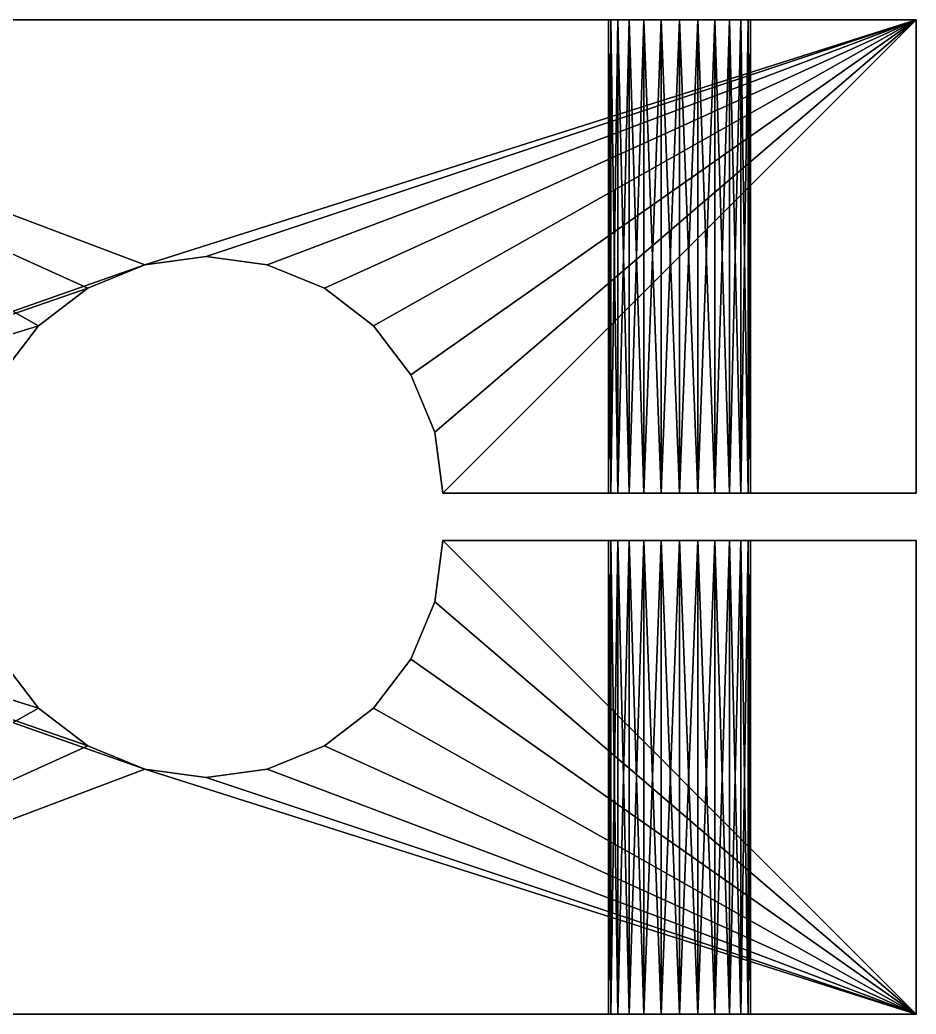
# Model space of a CAD drawing. Header units: metres. Extents: x 0 to 683, y 0 to 667.
# Drawn here: x 191.07 to 210, y 355.77 to 376.77 of the extents above; entities that cross this region are included whole.
import ezdxf

# ---------------------------------------------------------------- set-up
doc = ezdxf.new("R2010")
doc.units = ezdxf.units.M

msp = doc.modelspace()

# ---------------------------------------------------------------- meshes
at = {"layer": 'Mesa Holder'}
mesh = msp.add_polyface(dxfattribs=at)
corners = [(190, 366.769, 0), (180, 376.769, 0), (180, 366.769, 0), (190.17, 368.063, 0), (190.67, 369.269, 0), (191.464, 370.304, 0), (192.5, 371.099, 0), (193.706, 371.598, 0), (210, 376.769, 0), (195, 371.769, 0), (196.294, 371.598, 0), (197.5, 371.099, 0), (198.536, 370.304, 0), (199.33, 369.269, 0), (199.83, 368.063, 0), (200, 366.769, 0), (210, 366.769, 0)]
mesh.append_faces([[corners[k] for k in face] for face in [(0, 1, 2), (8, 15, 16)]], dxfattribs={"vtx0": -1})
mesh.append_faces([[corners[k] for k in face] for face in [(1, 7, 8)]], dxfattribs={"vtx0": -1, "vtx1": -1})
mesh.append_faces([[corners[k] for k in face] for face in [(1, 0, 3), (1, 3, 4), (1, 4, 5), (1, 5, 6), (1, 6, 7), (8, 7, 9), (8, 9, 10), (8, 10, 11), (8, 11, 12), (8, 12, 13), (8, 13, 14), (8, 14, 15)]], dxfattribs={"vtx0": -1, "vtx2": -1})
mesh = msp.add_polyface(dxfattribs=at)
corners = [(180, 376.769, -10), (193.706, 371.598, -10), (180, 366.769, -10), (210, 376.769, -10), (192.5, 371.099, -10), (191.464, 370.304, -10), (190.67, 369.269, -10), (190.17, 368.063, -10), (190, 366.769, -10), (195, 371.769, -10), (196.294, 371.598, -10), (197.5, 371.099, -10), (198.536, 370.304, -10), (199.33, 369.269, -10), (199.83, 368.063, -10), (200, 366.769, -10), (210, 366.769, -10)]
mesh.append_faces([[corners[k] for k in face] for face in [(2, 7, 8), (15, 3, 16)]], dxfattribs={"vtx0": -1})
mesh.append_faces([[corners[k] for k in face] for face in [(0, 1, 2), (1, 3, 9), (9, 3, 10), (10, 3, 11), (11, 3, 12), (12, 3, 13), (13, 3, 14), (14, 3, 15)]], dxfattribs={"vtx0": -1, "vtx1": -1})
mesh.append_faces([[corners[k] for k in face] for face in [(1, 0, 3), (2, 1, 4), (2, 4, 5), (2, 5, 6), (2, 6, 7)]], dxfattribs={"vtx0": -1, "vtx2": -1})
mesh = msp.add_polyface(dxfattribs=at)
corners = [(210, 376.769, 0), (205.388, 376.769, -3.551), (180, 376.769, 0), (205.75, 376.769, -3.701), (206.061, 376.769, -3.939), (206.299, 376.769, -4.25), (210, 376.769, -10), (205, 376.769, -3.5), (206.449, 376.769, -4.612), (206.5, 376.769, -5), (206.449, 376.769, -5.388), (206.299, 376.769, -5.75), (206.061, 376.769, -6.061), (205.75, 376.769, -6.299), (205.388, 376.769, -6.449), (205, 376.769, -6.5), (185, 376.769, -6.5), (183.701, 376.769, -4.25), (180, 376.769, -10), (183.939, 376.769, -3.939), (184.25, 376.769, -3.701), (184.612, 376.769, -3.551), (185, 376.769, -3.5), (183.551, 376.769, -4.612), (183.5, 376.769, -5), (183.551, 376.769, -5.388), (183.701, 376.769, -5.75), (183.939, 376.769, -6.061), (184.25, 376.769, -6.299), (184.612, 376.769, -6.449), (204.612, 376.769, -3.551), (185.388, 376.769, -3.551), (204.25, 376.769, -3.701), (185.75, 376.769, -3.701), (203.939, 376.769, -3.939), (186.061, 376.769, -3.939), (203.701, 376.769, -4.25), (186.299, 376.769, -4.25), (203.551, 376.769, -4.612), (186.449, 376.769, -4.612), (203.5, 376.769, -5), (186.5, 376.769, -5), (203.551, 376.769, -5.388), (186.449, 376.769, -5.388), (203.701, 376.769, -5.75), (186.299, 376.769, -5.75), (203.939, 376.769, -6.061), (186.061, 376.769, -6.061), (204.25, 376.769, -6.299), (185.75, 376.769, -6.299), (204.612, 376.769, -6.449), (185.388, 376.769, -6.449)]
mesh.append_faces([[corners[k] for k in face] for face in [(0, 1, 2), (1, 0, 3), (3, 0, 4), (4, 0, 5), (5, 6, 8), (8, 6, 9), (9, 6, 10), (10, 6, 11), (11, 6, 12), (12, 6, 13), (13, 6, 14), (14, 6, 15), (2, 17, 18), (17, 2, 19), (19, 2, 20), (20, 2, 21), (21, 2, 22), (18, 16, 6), (30, 22, 7), (22, 30, 31), (31, 32, 33), (33, 34, 35), (35, 36, 37), (37, 38, 39), (39, 40, 41), (41, 42, 43), (43, 44, 45), (45, 46, 47), (47, 48, 49), (49, 50, 51), (51, 15, 16)]], dxfattribs={"vtx0": -1, "vtx1": -1})
mesh.append_faces([[corners[k] for k in face] for face in [(15, 6, 16), (22, 2, 7)]], dxfattribs={"vtx0": -1, "vtx1": -1, "vtx2": -1})
mesh.append_faces([[corners[k] for k in face] for face in [(5, 0, 6), (2, 1, 7), (18, 17, 23), (18, 23, 24), (18, 24, 25), (18, 25, 26), (18, 26, 27), (18, 27, 28), (18, 28, 29), (18, 29, 16), (31, 30, 32), (33, 32, 34), (35, 34, 36), (37, 36, 38), (39, 38, 40), (41, 40, 42), (43, 42, 44), (45, 44, 46), (47, 46, 48), (49, 48, 50), (51, 50, 15)]], dxfattribs={"vtx0": -1, "vtx2": -1})
mesh = msp.add_polyface(dxfattribs=at)
corners = [(203.551, 366.769, -4.612), (203.5, 376.769, -5), (203.551, 376.769, -4.612), (203.5, 366.769, -5)]
mesh.append_faces([[corners[k] for k in face] for face in [(0, 1, 2), (1, 0, 3)]], dxfattribs={"vtx0": -1})
mesh = msp.add_polyface(dxfattribs=at)
corners = [(203.5, 366.769, -5), (203.551, 376.769, -5.388), (203.5, 376.769, -5), (203.551, 366.769, -5.388)]
mesh.append_faces([[corners[k] for k in face] for face in [(0, 1, 2), (1, 0, 3)]], dxfattribs={"vtx0": -1})
mesh = msp.add_polyface(dxfattribs=at)
corners = [(203.551, 366.769, -5.388), (203.701, 376.769, -5.75), (203.551, 376.769, -5.388), (203.701, 366.769, -5.75)]
mesh.append_faces([[corners[k] for k in face] for face in [(0, 1, 2), (1, 0, 3)]], dxfattribs={"vtx0": -1})
mesh = msp.add_polyface(dxfattribs=at)
corners = [(203.701, 366.769, -4.25), (203.551, 376.769, -4.612), (203.701, 376.769, -4.25), (203.551, 366.769, -4.612)]
mesh.append_faces([[corners[k] for k in face] for face in [(0, 1, 2), (1, 0, 3)]], dxfattribs={"vtx0": -1})
mesh = msp.add_polyface(dxfattribs=at)
corners = [(203.701, 366.769, -5.75), (203.939, 376.769, -6.061), (203.701, 376.769, -5.75), (203.939, 366.769, -6.061)]
mesh.append_faces([[corners[k] for k in face] for face in [(0, 1, 2), (1, 0, 3)]], dxfattribs={"vtx0": -1})
mesh = msp.add_polyface(dxfattribs=at)
corners = [(203.939, 366.769, -3.939), (203.701, 376.769, -4.25), (203.939, 376.769, -3.939), (203.701, 366.769, -4.25)]
mesh.append_faces([[corners[k] for k in face] for face in [(0, 1, 2), (1, 0, 3)]], dxfattribs={"vtx0": -1})
mesh = msp.add_polyface(dxfattribs=at)
corners = [(204.25, 376.769, -3.701), (203.939, 366.769, -3.939), (203.939, 376.769, -3.939), (204.25, 366.769, -3.701)]
mesh.append_faces([[corners[k] for k in face] for face in [(0, 1, 2), (1, 0, 3)]], dxfattribs={"vtx0": -1})
mesh = msp.add_polyface(dxfattribs=at)
corners = [(204.25, 366.769, -6.299), (203.939, 376.769, -6.061), (203.939, 366.769, -6.061), (204.25, 376.769, -6.299)]
mesh.append_faces([[corners[k] for k in face] for face in [(0, 1, 2), (1, 0, 3)]], dxfattribs={"vtx0": -1})
mesh = msp.add_polyface(dxfattribs=at)
corners = [(204.612, 376.769, -3.551), (204.25, 366.769, -3.701), (204.25, 376.769, -3.701), (204.612, 366.769, -3.551)]
mesh.append_faces([[corners[k] for k in face] for face in [(0, 1, 2), (1, 0, 3)]], dxfattribs={"vtx0": -1})
mesh = msp.add_polyface(dxfattribs=at)
corners = [(204.612, 366.769, -6.449), (204.25, 376.769, -6.299), (204.25, 366.769, -6.299), (204.612, 376.769, -6.449)]
mesh.append_faces([[corners[k] for k in face] for face in [(0, 1, 2), (1, 0, 3)]], dxfattribs={"vtx0": -1})
mesh = msp.add_polyface(dxfattribs=at)
corners = [(205, 376.769, -3.5), (204.612, 366.769, -3.551), (204.612, 376.769, -3.551), (205, 366.769, -3.5)]
mesh.append_faces([[corners[k] for k in face] for face in [(0, 1, 2), (1, 0, 3)]], dxfattribs={"vtx0": -1})
mesh = msp.add_polyface(dxfattribs=at)
corners = [(205, 366.769, -6.5), (204.612, 376.769, -6.449), (204.612, 366.769, -6.449), (205, 376.769, -6.5)]
mesh.append_faces([[corners[k] for k in face] for face in [(0, 1, 2), (1, 0, 3)]], dxfattribs={"vtx0": -1})
mesh = msp.add_polyface(dxfattribs=at)
corners = [(205.388, 366.769, -6.449), (205, 376.769, -6.5), (205, 366.769, -6.5), (205.388, 376.769, -6.449)]
mesh.append_faces([[corners[k] for k in face] for face in [(0, 1, 2), (1, 0, 3)]], dxfattribs={"vtx0": -1})
mesh = msp.add_polyface(dxfattribs=at)
corners = [(205.388, 376.769, -3.551), (205, 366.769, -3.5), (205, 376.769, -3.5), (205.388, 366.769, -3.551)]
mesh.append_faces([[corners[k] for k in face] for face in [(0, 1, 2), (1, 0, 3)]], dxfattribs={"vtx0": -1})
mesh = msp.add_polyface(dxfattribs=at)
corners = [(205.75, 366.769, -6.299), (205.388, 376.769, -6.449), (205.388, 366.769, -6.449), (205.75, 376.769, -6.299)]
mesh.append_faces([[corners[k] for k in face] for face in [(0, 1, 2), (1, 0, 3)]], dxfattribs={"vtx0": -1})
mesh = msp.add_polyface(dxfattribs=at)
corners = [(205.75, 376.769, -3.701), (205.388, 366.769, -3.551), (205.388, 376.769, -3.551), (205.75, 366.769, -3.701)]
mesh.append_faces([[corners[k] for k in face] for face in [(0, 1, 2), (1, 0, 3)]], dxfattribs={"vtx0": -1})
mesh = msp.add_polyface(dxfattribs=at)
corners = [(206.061, 366.769, -6.061), (205.75, 376.769, -6.299), (205.75, 366.769, -6.299), (206.061, 376.769, -6.061)]
mesh.append_faces([[corners[k] for k in face] for face in [(0, 1, 2), (1, 0, 3)]], dxfattribs={"vtx0": -1})
mesh = msp.add_polyface(dxfattribs=at)
corners = [(206.061, 376.769, -3.939), (205.75, 366.769, -3.701), (205.75, 376.769, -3.701), (206.061, 366.769, -3.939)]
mesh.append_faces([[corners[k] for k in face] for face in [(0, 1, 2), (1, 0, 3)]], dxfattribs={"vtx0": -1})
mesh = msp.add_polyface(dxfattribs=at)
corners = [(206.061, 366.769, -6.061), (206.299, 376.769, -5.75), (206.061, 376.769, -6.061), (206.299, 366.769, -5.75)]
mesh.append_faces([[corners[k] for k in face] for face in [(0, 1, 2), (1, 0, 3)]], dxfattribs={"vtx0": -1})
mesh = msp.add_polyface(dxfattribs=at)
corners = [(206.299, 366.769, -4.25), (206.061, 376.769, -3.939), (206.299, 376.769, -4.25), (206.061, 366.769, -3.939)]
mesh.append_faces([[corners[k] for k in face] for face in [(0, 1, 2), (1, 0, 3)]], dxfattribs={"vtx0": -1})
mesh = msp.add_polyface(dxfattribs=at)
corners = [(206.299, 366.769, -5.75), (206.449, 376.769, -5.388), (206.299, 376.769, -5.75), (206.449, 366.769, -5.388)]
mesh.append_faces([[corners[k] for k in face] for face in [(0, 1, 2), (1, 0, 3)]], dxfattribs={"vtx0": -1})
mesh = msp.add_polyface(dxfattribs=at)
corners = [(206.449, 366.769, -4.612), (206.299, 376.769, -4.25), (206.449, 376.769, -4.612), (206.299, 366.769, -4.25)]
mesh.append_faces([[corners[k] for k in face] for face in [(0, 1, 2), (1, 0, 3)]], dxfattribs={"vtx0": -1})
mesh = msp.add_polyface(dxfattribs=at)
corners = [(206.5, 366.769, -5), (206.449, 376.769, -4.612), (206.5, 376.769, -5), (206.449, 366.769, -4.612)]
mesh.append_faces([[corners[k] for k in face] for face in [(0, 1, 2), (1, 0, 3)]], dxfattribs={"vtx0": -1})
mesh = msp.add_polyface(dxfattribs=at)
corners = [(206.449, 366.769, -5.388), (206.5, 376.769, -5), (206.449, 376.769, -5.388), (206.5, 366.769, -5)]
mesh.append_faces([[corners[k] for k in face] for face in [(0, 1, 2), (1, 0, 3)]], dxfattribs={"vtx0": -1})
mesh = msp.add_polyface(dxfattribs=at)
corners = [(210, 366.769, 0), (210, 376.769, -10), (210, 376.769, 0), (210, 366.769, -10)]
mesh.append_faces([[corners[k] for k in face] for face in [(0, 1, 2), (1, 0, 3)]], dxfattribs={"vtx0": -1})
mesh = msp.add_polyface(dxfattribs=at)
corners = [(193.706, 371.598, -10), (195, 371.769, 0), (193.706, 371.598, 0), (195, 371.769, -10)]
mesh.append_faces([[corners[k] for k in face] for face in [(0, 1, 2), (1, 0, 3)]], dxfattribs={"vtx0": -1})
mesh = msp.add_polyface(dxfattribs=at)
corners = [(195, 371.769, -10), (196.294, 371.598, 0), (195, 371.769, 0), (196.294, 371.598, -10)]
mesh.append_faces([[corners[k] for k in face] for face in [(0, 1, 2), (1, 0, 3)]], dxfattribs={"vtx0": -1})
mesh = msp.add_polyface(dxfattribs=at)
corners = [(192.5, 371.099, -10), (193.706, 371.598, 0), (192.5, 371.099, 0), (193.706, 371.598, -10)]
mesh.append_faces([[corners[k] for k in face] for face in [(0, 1, 2), (1, 0, 3)]], dxfattribs={"vtx0": -1})
mesh = msp.add_polyface(dxfattribs=at)
corners = [(196.294, 371.598, -10), (197.5, 371.099, 0), (196.294, 371.598, 0), (197.5, 371.099, -10)]
mesh.append_faces([[corners[k] for k in face] for face in [(0, 1, 2), (1, 0, 3)]], dxfattribs={"vtx0": -1})
mesh = msp.add_polyface(dxfattribs=at)
corners = [(191.464, 370.304, -10), (192.5, 371.099, 0), (191.464, 370.304, 0), (192.5, 371.099, -10)]
mesh.append_faces([[corners[k] for k in face] for face in [(0, 1, 2), (1, 0, 3)]], dxfattribs={"vtx0": -1})
mesh = msp.add_polyface(dxfattribs=at)
corners = [(197.5, 371.099, -10), (198.536, 370.304, 0), (197.5, 371.099, 0), (198.536, 370.304, -10)]
mesh.append_faces([[corners[k] for k in face] for face in [(0, 1, 2), (1, 0, 3)]], dxfattribs={"vtx0": -1})
mesh = msp.add_polyface(dxfattribs=at)
corners = [(190.67, 369.269, 0), (191.464, 370.304, -10), (191.464, 370.304, 0), (190.67, 369.269, -10)]
mesh.append_faces([[corners[k] for k in face] for face in [(0, 1, 2), (1, 0, 3)]], dxfattribs={"vtx0": -1})
mesh = msp.add_polyface(dxfattribs=at)
corners = [(199.33, 369.269, -10), (198.536, 370.304, 0), (198.536, 370.304, -10), (199.33, 369.269, 0)]
mesh.append_faces([[corners[k] for k in face] for face in [(0, 1, 2), (1, 0, 3)]], dxfattribs={"vtx0": -1})
mesh = msp.add_polyface(dxfattribs=at)
corners = [(199.83, 368.063, -10), (199.33, 369.269, 0), (199.33, 369.269, -10), (199.83, 368.063, 0)]
mesh.append_faces([[corners[k] for k in face] for face in [(0, 1, 2), (1, 0, 3)]], dxfattribs={"vtx0": -1})
mesh = msp.add_polyface(dxfattribs=at)
corners = [(200, 366.769, -10), (199.83, 368.063, 0), (199.83, 368.063, -10), (200, 366.769, 0)]
mesh.append_faces([[corners[k] for k in face] for face in [(0, 1, 2), (1, 0, 3)]], dxfattribs={"vtx0": -1})
mesh = msp.add_polyface(dxfattribs=at)
corners = [(200, 366.769, 0), (204.25, 366.769, -3.701), (210, 366.769, 0), (203.939, 366.769, -3.939), (203.701, 366.769, -4.25), (200, 366.769, -10), (204.612, 366.769, -3.551), (205, 366.769, -3.5), (203.551, 366.769, -4.612), (203.5, 366.769, -5), (203.551, 366.769, -5.388), (203.701, 366.769, -5.75), (203.939, 366.769, -6.061), (204.25, 366.769, -6.299), (204.612, 366.769, -6.449), (205, 366.769, -6.5), (206.299, 366.769, -4.25), (210, 366.769, -10), (206.061, 366.769, -3.939), (205.75, 366.769, -3.701), (205.388, 366.769, -3.551), (206.449, 366.769, -4.612), (206.5, 366.769, -5), (206.449, 366.769, -5.388), (206.299, 366.769, -5.75), (206.061, 366.769, -6.061), (205.75, 366.769, -6.299), (205.388, 366.769, -6.449)]
mesh.append_faces([[corners[k] for k in face] for face in [(0, 1, 2), (1, 0, 3), (3, 0, 4), (4, 5, 8), (8, 5, 9), (9, 5, 10), (10, 5, 11), (11, 5, 12), (12, 5, 13), (13, 5, 14), (14, 5, 15), (2, 16, 17), (16, 2, 18), (18, 2, 19), (19, 2, 20), (20, 2, 7), (17, 15, 5)]], dxfattribs={"vtx0": -1, "vtx1": -1})
mesh.append_faces([[corners[k] for k in face] for face in [(4, 0, 5), (2, 1, 6), (2, 6, 7), (17, 16, 21), (17, 21, 22), (17, 22, 23), (17, 23, 24), (17, 24, 25), (17, 25, 26), (17, 26, 27), (17, 27, 15)]], dxfattribs={"vtx0": -1, "vtx2": -1})
mesh = msp.add_polyface(dxfattribs=at)
corners = [(190, 365.769, -10), (180, 355.769, -10), (180, 365.769, -10), (190.17, 364.474, -10), (190.67, 363.269, -10), (191.464, 362.233, -10), (192.5, 361.438, -10), (193.706, 360.939, -10), (210, 355.769, -10), (195, 360.769, -10), (196.294, 360.939, -10), (197.5, 361.438, -10), (198.536, 362.233, -10), (199.33, 363.269, -10), (199.83, 364.474, -10), (200, 365.769, -10), (210, 365.769, -10)]
mesh.append_faces([[corners[k] for k in face] for face in [(0, 1, 2), (8, 15, 16)]], dxfattribs={"vtx0": -1})
mesh.append_faces([[corners[k] for k in face] for face in [(1, 7, 8)]], dxfattribs={"vtx0": -1, "vtx1": -1})
mesh.append_faces([[corners[k] for k in face] for face in [(1, 0, 3), (1, 3, 4), (1, 4, 5), (1, 5, 6), (1, 6, 7), (8, 7, 9), (8, 9, 10), (8, 10, 11), (8, 11, 12), (8, 12, 13), (8, 13, 14), (8, 14, 15)]], dxfattribs={"vtx0": -1, "vtx2": -1})
mesh = msp.add_polyface(dxfattribs=at)
corners = [(180, 355.769, 0), (193.706, 360.939, 0), (180, 365.769, 0), (210, 355.769, 0), (192.5, 361.438, 0), (191.464, 362.233, 0), (190.67, 363.269, 0), (190.17, 364.474, 0), (190, 365.769, 0), (195, 360.769, 0), (196.294, 360.939, 0), (197.5, 361.438, 0), (198.536, 362.233, 0), (199.33, 363.269, 0), (199.83, 364.474, 0), (200, 365.769, 0), (210, 365.769, 0)]
mesh.append_faces([[corners[k] for k in face] for face in [(2, 7, 8), (15, 3, 16)]], dxfattribs={"vtx0": -1})
mesh.append_faces([[corners[k] for k in face] for face in [(0, 1, 2), (1, 3, 9), (9, 3, 10), (10, 3, 11), (11, 3, 12), (12, 3, 13), (13, 3, 14), (14, 3, 15)]], dxfattribs={"vtx0": -1, "vtx1": -1})
mesh.append_faces([[corners[k] for k in face] for face in [(1, 0, 3), (2, 1, 4), (2, 4, 5), (2, 5, 6), (2, 6, 7)]], dxfattribs={"vtx0": -1, "vtx2": -1})
mesh = msp.add_polyface(dxfattribs=at)
corners = [(200, 365.769, 0), (199.83, 364.474, -10), (199.83, 364.474, 0), (200, 365.769, -10)]
mesh.append_faces([[corners[k] for k in face] for face in [(0, 1, 2), (1, 0, 3)]], dxfattribs={"vtx0": -1})
mesh = msp.add_polyface(dxfattribs=at)
corners = [(200, 365.769, -10), (204.25, 365.769, -6.299), (210, 365.769, -10), (203.939, 365.769, -6.061), (203.701, 365.769, -5.75), (200, 365.769, 0), (204.612, 365.769, -6.449), (205, 365.769, -6.5), (203.551, 365.769, -5.388), (203.5, 365.769, -5), (203.551, 365.769, -4.612), (203.701, 365.769, -4.25), (203.939, 365.769, -3.939), (204.25, 365.769, -3.701), (204.612, 365.769, -3.551), (205, 365.769, -3.5), (206.299, 365.769, -5.75), (210, 365.769, 0), (206.061, 365.769, -6.061), (205.75, 365.769, -6.299), (205.388, 365.769, -6.449), (206.449, 365.769, -5.388), (206.5, 365.769, -5), (206.449, 365.769, -4.612), (206.299, 365.769, -4.25), (206.061, 365.769, -3.939), (205.75, 365.769, -3.701), (205.388, 365.769, -3.551)]
mesh.append_faces([[corners[k] for k in face] for face in [(0, 1, 2), (1, 0, 3), (3, 0, 4), (4, 5, 8), (8, 5, 9), (9, 5, 10), (10, 5, 11), (11, 5, 12), (12, 5, 13), (13, 5, 14), (14, 5, 15), (2, 16, 17), (16, 2, 18), (18, 2, 19), (19, 2, 20), (20, 2, 7), (17, 15, 5)]], dxfattribs={"vtx0": -1, "vtx1": -1})
mesh.append_faces([[corners[k] for k in face] for face in [(4, 0, 5), (2, 1, 6), (2, 6, 7), (17, 16, 21), (17, 21, 22), (17, 22, 23), (17, 23, 24), (17, 24, 25), (17, 25, 26), (17, 26, 27), (17, 27, 15)]], dxfattribs={"vtx0": -1, "vtx2": -1})
mesh = msp.add_polyface(dxfattribs=at)
corners = [(203.551, 365.769, -5.388), (203.5, 355.769, -5), (203.551, 355.769, -5.388), (203.5, 365.769, -5)]
mesh.append_faces([[corners[k] for k in face] for face in [(0, 1, 2), (1, 0, 3)]], dxfattribs={"vtx0": -1})
mesh = msp.add_polyface(dxfattribs=at)
corners = [(203.5, 365.769, -5), (203.551, 355.769, -4.612), (203.5, 355.769, -5), (203.551, 365.769, -4.612)]
mesh.append_faces([[corners[k] for k in face] for face in [(0, 1, 2), (1, 0, 3)]], dxfattribs={"vtx0": -1})
mesh = msp.add_polyface(dxfattribs=at)
corners = [(203.551, 365.769, -4.612), (203.701, 355.769, -4.25), (203.551, 355.769, -4.612), (203.701, 365.769, -4.25)]
mesh.append_faces([[corners[k] for k in face] for face in [(0, 1, 2), (1, 0, 3)]], dxfattribs={"vtx0": -1})
mesh = msp.add_polyface(dxfattribs=at)
corners = [(203.701, 365.769, -5.75), (203.551, 355.769, -5.388), (203.701, 355.769, -5.75), (203.551, 365.769, -5.388)]
mesh.append_faces([[corners[k] for k in face] for face in [(0, 1, 2), (1, 0, 3)]], dxfattribs={"vtx0": -1})
mesh = msp.add_polyface(dxfattribs=at)
corners = [(203.701, 365.769, -4.25), (203.939, 355.769, -3.939), (203.701, 355.769, -4.25), (203.939, 365.769, -3.939)]
mesh.append_faces([[corners[k] for k in face] for face in [(0, 1, 2), (1, 0, 3)]], dxfattribs={"vtx0": -1})
mesh = msp.add_polyface(dxfattribs=at)
corners = [(203.939, 365.769, -6.061), (203.701, 355.769, -5.75), (203.939, 355.769, -6.061), (203.701, 365.769, -5.75)]
mesh.append_faces([[corners[k] for k in face] for face in [(0, 1, 2), (1, 0, 3)]], dxfattribs={"vtx0": -1})
mesh = msp.add_polyface(dxfattribs=at)
corners = [(204.25, 355.769, -6.299), (203.939, 365.769, -6.061), (203.939, 355.769, -6.061), (204.25, 365.769, -6.299)]
mesh.append_faces([[corners[k] for k in face] for face in [(0, 1, 2), (1, 0, 3)]], dxfattribs={"vtx0": -1})
mesh = msp.add_polyface(dxfattribs=at)
corners = [(204.25, 365.769, -3.701), (203.939, 355.769, -3.939), (203.939, 365.769, -3.939), (204.25, 355.769, -3.701)]
mesh.append_faces([[corners[k] for k in face] for face in [(0, 1, 2), (1, 0, 3)]], dxfattribs={"vtx0": -1})
mesh = msp.add_polyface(dxfattribs=at)
corners = [(204.612, 355.769, -6.449), (204.25, 365.769, -6.299), (204.25, 355.769, -6.299), (204.612, 365.769, -6.449)]
mesh.append_faces([[corners[k] for k in face] for face in [(0, 1, 2), (1, 0, 3)]], dxfattribs={"vtx0": -1})
mesh = msp.add_polyface(dxfattribs=at)
corners = [(204.612, 365.769, -3.551), (204.25, 355.769, -3.701), (204.25, 365.769, -3.701), (204.612, 355.769, -3.551)]
mesh.append_faces([[corners[k] for k in face] for face in [(0, 1, 2), (1, 0, 3)]], dxfattribs={"vtx0": -1})
mesh = msp.add_polyface(dxfattribs=at)
corners = [(205, 355.769, -6.5), (204.612, 365.769, -6.449), (204.612, 355.769, -6.449), (205, 365.769, -6.5)]
mesh.append_faces([[corners[k] for k in face] for face in [(0, 1, 2), (1, 0, 3)]], dxfattribs={"vtx0": -1})
mesh = msp.add_polyface(dxfattribs=at)
corners = [(205, 365.769, -3.5), (204.612, 355.769, -3.551), (204.612, 365.769, -3.551), (205, 355.769, -3.5)]
mesh.append_faces([[corners[k] for k in face] for face in [(0, 1, 2), (1, 0, 3)]], dxfattribs={"vtx0": -1})
mesh = msp.add_polyface(dxfattribs=at)
corners = [(205.388, 365.769, -3.551), (205, 355.769, -3.5), (205, 365.769, -3.5), (205.388, 355.769, -3.551)]
mesh.append_faces([[corners[k] for k in face] for face in [(0, 1, 2), (1, 0, 3)]], dxfattribs={"vtx0": -1})
mesh = msp.add_polyface(dxfattribs=at)
corners = [(205.388, 355.769, -6.449), (205, 365.769, -6.5), (205, 355.769, -6.5), (205.388, 365.769, -6.449)]
mesh.append_faces([[corners[k] for k in face] for face in [(0, 1, 2), (1, 0, 3)]], dxfattribs={"vtx0": -1})
mesh = msp.add_polyface(dxfattribs=at)
corners = [(205.75, 365.769, -3.701), (205.388, 355.769, -3.551), (205.388, 365.769, -3.551), (205.75, 355.769, -3.701)]
mesh.append_faces([[corners[k] for k in face] for face in [(0, 1, 2), (1, 0, 3)]], dxfattribs={"vtx0": -1})
mesh = msp.add_polyface(dxfattribs=at)
corners = [(205.75, 355.769, -6.299), (205.388, 365.769, -6.449), (205.388, 355.769, -6.449), (205.75, 365.769, -6.299)]
mesh.append_faces([[corners[k] for k in face] for face in [(0, 1, 2), (1, 0, 3)]], dxfattribs={"vtx0": -1})
mesh = msp.add_polyface(dxfattribs=at)
corners = [(206.061, 365.769, -3.939), (205.75, 355.769, -3.701), (205.75, 365.769, -3.701), (206.061, 355.769, -3.939)]
mesh.append_faces([[corners[k] for k in face] for face in [(0, 1, 2), (1, 0, 3)]], dxfattribs={"vtx0": -1})
mesh = msp.add_polyface(dxfattribs=at)
corners = [(206.061, 355.769, -6.061), (205.75, 365.769, -6.299), (205.75, 355.769, -6.299), (206.061, 365.769, -6.061)]
mesh.append_faces([[corners[k] for k in face] for face in [(0, 1, 2), (1, 0, 3)]], dxfattribs={"vtx0": -1})
mesh = msp.add_polyface(dxfattribs=at)
corners = [(206.061, 365.769, -3.939), (206.299, 355.769, -4.25), (206.061, 355.769, -3.939), (206.299, 365.769, -4.25)]
mesh.append_faces([[corners[k] for k in face] for face in [(0, 1, 2), (1, 0, 3)]], dxfattribs={"vtx0": -1})
mesh = msp.add_polyface(dxfattribs=at)
corners = [(206.299, 365.769, -5.75), (206.061, 355.769, -6.061), (206.299, 355.769, -5.75), (206.061, 365.769, -6.061)]
mesh.append_faces([[corners[k] for k in face] for face in [(0, 1, 2), (1, 0, 3)]], dxfattribs={"vtx0": -1})
mesh = msp.add_polyface(dxfattribs=at)
corners = [(206.299, 365.769, -4.25), (206.449, 355.769, -4.612), (206.299, 355.769, -4.25), (206.449, 365.769, -4.612)]
mesh.append_faces([[corners[k] for k in face] for face in [(0, 1, 2), (1, 0, 3)]], dxfattribs={"vtx0": -1})
mesh = msp.add_polyface(dxfattribs=at)
corners = [(206.449, 365.769, -5.388), (206.299, 355.769, -5.75), (206.449, 355.769, -5.388), (206.299, 365.769, -5.75)]
mesh.append_faces([[corners[k] for k in face] for face in [(0, 1, 2), (1, 0, 3)]], dxfattribs={"vtx0": -1})
mesh = msp.add_polyface(dxfattribs=at)
corners = [(206.5, 365.769, -5), (206.449, 355.769, -5.388), (206.5, 355.769, -5), (206.449, 365.769, -5.388)]
mesh.append_faces([[corners[k] for k in face] for face in [(0, 1, 2), (1, 0, 3)]], dxfattribs={"vtx0": -1})
mesh = msp.add_polyface(dxfattribs=at)
corners = [(206.449, 365.769, -4.612), (206.5, 355.769, -5), (206.449, 355.769, -4.612), (206.5, 365.769, -5)]
mesh.append_faces([[corners[k] for k in face] for face in [(0, 1, 2), (1, 0, 3)]], dxfattribs={"vtx0": -1})
mesh = msp.add_polyface(dxfattribs=at)
corners = [(210, 365.769, -10), (210, 355.769, 0), (210, 355.769, -10), (210, 365.769, 0)]
mesh.append_faces([[corners[k] for k in face] for face in [(0, 1, 2), (1, 0, 3)]], dxfattribs={"vtx0": -1})
mesh = msp.add_polyface(dxfattribs=at)
corners = [(199.83, 364.474, 0), (199.33, 363.269, -10), (199.33, 363.269, 0), (199.83, 364.474, -10)]
mesh.append_faces([[corners[k] for k in face] for face in [(0, 1, 2), (1, 0, 3)]], dxfattribs={"vtx0": -1})
mesh = msp.add_polyface(dxfattribs=at)
corners = [(190.67, 363.269, -10), (191.464, 362.233, 0), (191.464, 362.233, -10), (190.67, 363.269, 0)]
mesh.append_faces([[corners[k] for k in face] for face in [(0, 1, 2), (1, 0, 3)]], dxfattribs={"vtx0": -1})
mesh = msp.add_polyface(dxfattribs=at)
corners = [(199.33, 363.269, 0), (198.536, 362.233, -10), (198.536, 362.233, 0), (199.33, 363.269, -10)]
mesh.append_faces([[corners[k] for k in face] for face in [(0, 1, 2), (1, 0, 3)]], dxfattribs={"vtx0": -1})
mesh = msp.add_polyface(dxfattribs=at)
corners = [(191.464, 362.233, 0), (192.5, 361.438, -10), (191.464, 362.233, -10), (192.5, 361.438, 0)]
mesh.append_faces([[corners[k] for k in face] for face in [(0, 1, 2), (1, 0, 3)]], dxfattribs={"vtx0": -1})
mesh = msp.add_polyface(dxfattribs=at)
corners = [(197.5, 361.438, 0), (198.536, 362.233, -10), (197.5, 361.438, -10), (198.536, 362.233, 0)]
mesh.append_faces([[corners[k] for k in face] for face in [(0, 1, 2), (1, 0, 3)]], dxfattribs={"vtx0": -1})
mesh = msp.add_polyface(dxfattribs=at)
corners = [(192.5, 361.438, 0), (193.706, 360.939, -10), (192.5, 361.438, -10), (193.706, 360.939, 0)]
mesh.append_faces([[corners[k] for k in face] for face in [(0, 1, 2), (1, 0, 3)]], dxfattribs={"vtx0": -1})
mesh = msp.add_polyface(dxfattribs=at)
corners = [(196.294, 360.939, 0), (197.5, 361.438, -10), (196.294, 360.939, -10), (197.5, 361.438, 0)]
mesh.append_faces([[corners[k] for k in face] for face in [(0, 1, 2), (1, 0, 3)]], dxfattribs={"vtx0": -1})
mesh = msp.add_polyface(dxfattribs=at)
corners = [(193.706, 360.939, 0), (195, 360.769, -10), (193.706, 360.939, -10), (195, 360.769, 0)]
mesh.append_faces([[corners[k] for k in face] for face in [(0, 1, 2), (1, 0, 3)]], dxfattribs={"vtx0": -1})
mesh = msp.add_polyface(dxfattribs=at)
corners = [(195, 360.769, 0), (196.294, 360.939, -10), (195, 360.769, -10), (196.294, 360.939, 0)]
mesh.append_faces([[corners[k] for k in face] for face in [(0, 1, 2), (1, 0, 3)]], dxfattribs={"vtx0": -1})
mesh = msp.add_polyface(dxfattribs=at)
corners = [(210, 355.769, -10), (205.388, 355.769, -6.449), (180, 355.769, -10), (205.75, 355.769, -6.299), (206.061, 355.769, -6.061), (206.299, 355.769, -5.75), (210, 355.769, 0), (205, 355.769, -6.5), (206.449, 355.769, -5.388), (206.5, 355.769, -5), (206.449, 355.769, -4.612), (206.299, 355.769, -4.25), (206.061, 355.769, -3.939), (205.75, 355.769, -3.701), (205.388, 355.769, -3.551), (205, 355.769, -3.5), (185, 355.769, -3.5), (183.701, 355.769, -5.75), (180, 355.769, 0), (183.939, 355.769, -6.061), (184.25, 355.769, -6.299), (184.612, 355.769, -6.449), (185, 355.769, -6.5), (183.551, 355.769, -5.388), (183.5, 355.769, -5), (183.551, 355.769, -4.612), (183.701, 355.769, -4.25), (183.939, 355.769, -3.939), (184.25, 355.769, -3.701), (184.612, 355.769, -3.551), (204.612, 355.769, -6.449), (185.388, 355.769, -6.449), (204.25, 355.769, -6.299), (185.75, 355.769, -6.299), (203.939, 355.769, -6.061), (186.061, 355.769, -6.061), (203.701, 355.769, -5.75), (186.299, 355.769, -5.75), (203.551, 355.769, -5.388), (186.449, 355.769, -5.388), (203.5, 355.769, -5), (186.5, 355.769, -5), (203.551, 355.769, -4.612), (186.449, 355.769, -4.612), (203.701, 355.769, -4.25), (186.299, 355.769, -4.25), (203.939, 355.769, -3.939), (186.061, 355.769, -3.939), (204.25, 355.769, -3.701), (185.75, 355.769, -3.701), (204.612, 355.769, -3.551), (185.388, 355.769, -3.551)]
mesh.append_faces([[corners[k] for k in face] for face in [(0, 1, 2), (1, 0, 3), (3, 0, 4), (4, 0, 5), (5, 6, 8), (8, 6, 9), (9, 6, 10), (10, 6, 11), (11, 6, 12), (12, 6, 13), (13, 6, 14), (14, 6, 15), (2, 17, 18), (17, 2, 19), (19, 2, 20), (20, 2, 21), (21, 2, 22), (18, 16, 6), (30, 22, 7), (22, 30, 31), (31, 32, 33), (33, 34, 35), (35, 36, 37), (37, 38, 39), (39, 40, 41), (41, 42, 43), (43, 44, 45), (45, 46, 47), (47, 48, 49), (49, 50, 51), (51, 15, 16)]], dxfattribs={"vtx0": -1, "vtx1": -1})
mesh.append_faces([[corners[k] for k in face] for face in [(15, 6, 16), (22, 2, 7)]], dxfattribs={"vtx0": -1, "vtx1": -1, "vtx2": -1})
mesh.append_faces([[corners[k] for k in face] for face in [(5, 0, 6), (2, 1, 7), (18, 17, 23), (18, 23, 24), (18, 24, 25), (18, 25, 26), (18, 26, 27), (18, 27, 28), (18, 28, 29), (18, 29, 16), (31, 30, 32), (33, 32, 34), (35, 34, 36), (37, 36, 38), (39, 38, 40), (41, 40, 42), (43, 42, 44), (45, 44, 46), (47, 46, 48), (49, 48, 50), (51, 50, 15)]], dxfattribs={"vtx0": -1, "vtx2": -1})

doc.saveas('drawing.dxf')
